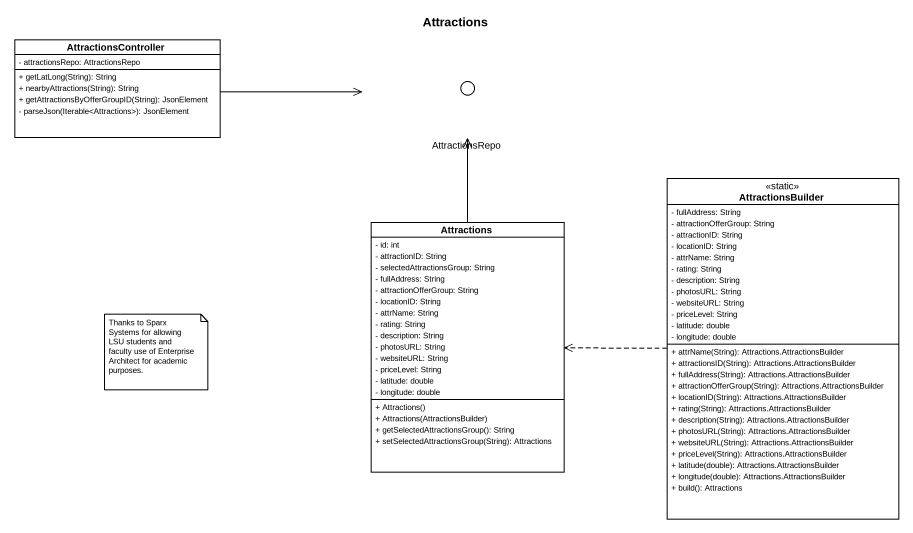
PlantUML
@startuml
title Attractions
allowmixing
hide circle
hide empty members
skinparam classAttributeIconSize 0
class AttractionsController {
  - attractionsRepo: AttractionsRepo
  + getLatLong(String): String
  + nearbyAttractions(String): String
  + getAttractionsByOfferGroupID(String): JsonElement
  - parseJson(Iterable<Attractions>): JsonElement
}
() AttractionsRepo <<interface>>
class AttractionsBuilder <<static>> {
  - fullAddress: String
  - attractionOfferGroup: String
  - attractionID: String
  - locationID: String
  - attrName: String
  - rating: String
  - description: String
  - photosURL: String
  - websiteURL: String
  - priceLevel: String
  - latitude: double
  - longitude: double
  + attrName(String): Attractions.AttractionsBuilder
  + attractionsID(String): Attractions.AttractionsBuilder
  + fullAddress(String): Attractions.AttractionsBuilder
  + attractionOfferGroup(String): Attractions.AttractionsBuilder
  + locationID(String): Attractions.AttractionsBuilder
  + rating(String): Attractions.AttractionsBuilder
  + description(String): Attractions.AttractionsBuilder
  + photosURL(String): Attractions.AttractionsBuilder
  + websiteURL(String): Attractions.AttractionsBuilder
  + priceLevel(String): Attractions.AttractionsBuilder
  + latitude(double): Attractions.AttractionsBuilder
  + longitude(double): Attractions.AttractionsBuilder
  + build(): Attractions
}
class Attractions {
  - id: int
  - attractionID: String
  - selectedAttractionsGroup: String
  - fullAddress: String
  - attractionOfferGroup: String
  - locationID: String
  - attrName: String
  - rating: String
  - description: String
  - photosURL: String
  - websiteURL: String
  - priceLevel: String
  - latitude: double
  - longitude: double
  + Attractions()
  + Attractions(AttractionsBuilder)
  + getSelectedAttractionsGroup(): String
  + setSelectedAttractionsGroup(String): Attractions
}
AttractionsController -right-> AttractionsRepo
AttractionsBuilder .left.> Attractions
Attractions -up-> AttractionsRepo
note as N1
  Thanks to Sparx Systems for allowing LSU students and faculty use of Enterprise Architect for academic purposes.
end note
@enduml
